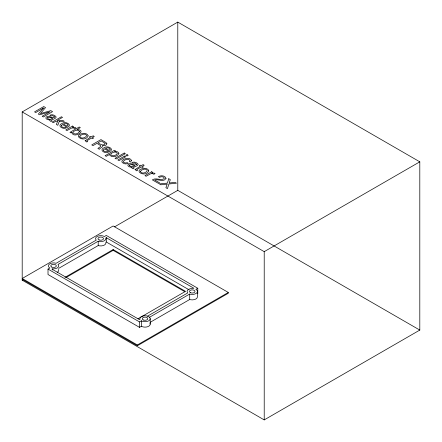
<?xml version="1.0" encoding="UTF-8"?>
<svg xmlns="http://www.w3.org/2000/svg" width="442" height="442" viewBox="0 0 442 442"><rect width="100%" height="100%" fill="white"/><g stroke="black" fill="none" stroke-linecap="round" stroke-linejoin="round"><path stroke-width="0.66" d="M197.767 293.715L197.784 288.261L106.29 235.437L104.395 236.531A5.155 2.978 0 0 0 98.168 236.061A5.155 2.978 0 0 0 95.77 239.409L96.268 240.105L56.09 263.299L54.891 263.012A5.155 2.978 0 0 0 49.09 264.399A5.155 2.978 0 0 0 49.907 267.99L48.012 269.084L48.012 274.532L139.506 327.351L141.401 326.257A5.155 2.978 0 0 0 147.622 326.732A5.155 2.978 0 0 0 150.026 323.384M105.76 242.321L106.29 242.006L106.29 237.685L105.76 237.989L105.903 238.636A5.155 2.978 0 0 1 99.417 241.514L98.212 241.227L58.035 264.421L58.537 265.117A5.155 2.978 0 0 1 53.554 268.863L51.902 269.084L139.506 319.66L140.037 319.356L139.887 318.71A5.155 2.978 0 0 1 146.379 315.831L148.694 316.605L150.026 317.936A5.155 2.978 0 0 1 147.622 321.284A5.155 2.978 0 0 1 141.401 320.815L139.506 321.909L48.012 269.084M22.199 111.925L177.783 22.1L419.801 161.827L419.801 330.075L264.217 419.9L22.199 280.173L22.199 111.925L264.217 251.653L419.801 161.827M22.199 280.173L23.393 279.482M114.594 226.829L177.783 190.347L419.801 330.075M58.626 268.404L98.212 245.548L98.212 241.227M64.98 277.366L113.146 249.559L185.524 291.344L137.948 318.809M66.167 277.465L113.146 250.343L184.927 291.786M147.584 316.118L187.756 292.924L187.259 292.228A5.155 2.978 0 0 1 192.242 288.482L193.894 288.261L106.29 237.685M197.784 288.261L195.889 289.355A5.155 2.978 0 0 1 196.707 292.947A5.155 2.978 0 0 1 190.905 294.333L189.701 294.046L149.529 317.24M150.12 322.345L189.701 299.494L189.701 294.046M228.304 292.466L113.146 225.978L22.199 278.488L137.357 344.97L228.304 292.466L228.304 293.25L137.357 345.76L22.199 279.272M98.168 245.537L99.417 245.835A5.155 2.978 0 0 0 105.903 242.962M189.662 299.483L190.905 299.781A5.155 2.978 0 0 0 197.397 296.908L197.397 291.46M106.29 242.006L189.126 289.83M264.217 251.653L264.217 419.9M177.783 22.1L177.783 190.347M150.203 318.71L150.203 324.152M141.401 320.815L141.401 326.257M139.506 321.909L139.506 327.351M137.357 344.97L137.357 345.76M113.146 249.559L113.146 250.343M52.438 268.78L52.438 270.012M58.537 269.438A5.155 2.978 0 0 1 57.2 272.311M131.484 160.501L130.44 162.092L129.346 161.457L129.92 160.601L129.76 160.153C127.876 158.435 124.666 159.584 123.335 161.44A1.956 1.127 0 0 0 123.6 162.341L125.522 163.01L127.268 162.656L128.362 163.291L126.876 163.767A3.254 1.878 0 0 1 124.799 163.8C116.064 161.269 129.467 155.175 131.484 160.501M85.146 140.738L86.776 142.02L87.665 141.506L86.881 140.998L87.113 140.589L91.494 138.064L92.566 138.683L93.483 138.147L92.411 137.528L94.284 136.451L93.146 135.793L91.273 136.871L90.367 136.346L89.444 136.882L90.35 137.407L85.146 140.738M135.053 169.551L136.689 170.839L137.578 170.325L136.793 169.816L137.026 169.408L141.407 166.877L142.473 167.496L143.396 166.965L142.324 166.347L144.197 165.264L143.059 164.606L141.186 165.689L140.274 165.164L139.357 165.695L140.263 166.22L135.053 169.551M61.333 125.766C61.537 127.451 64.002 127.633 65.317 127.202L66.422 127.843C63.007 129.81 56.272 125.616 62.339 123.301C65.256 120.904 73.04 124.793 67.405 127.384L62.493 124.545L61.333 125.766M103.406 150.059C103.605 151.739 106.069 151.921 107.384 151.49L108.494 152.131C105.074 154.098 98.339 149.904 104.406 147.589C107.323 145.191 115.108 149.081 109.478 151.672L104.561 148.832L103.406 150.059M54.554 116.887L54.521 117.257C52.046 119.053 48.83 114.478 46.189 117.031C44.592 119.141 48.708 120.125 50.217 119.887L49.791 120.362L50.228 121.086L51.117 121.473L51.946 120.986C49.521 119.854 55.99 118.981 56.151 117.224L56.09 116.892C54.769 114.997 51.88 114.097 49.808 115.296L50.858 115.903L52.764 115.688L54.554 116.887M136.556 164.225L136.523 164.601C134.048 166.396 130.832 161.816 128.191 164.374C126.589 166.485 130.71 167.468 132.219 167.231L131.793 167.7L132.23 168.43L133.119 168.811L133.948 168.33C131.523 167.198 137.992 166.325 138.153 164.568L138.092 164.236C136.771 162.341 133.882 161.44 131.81 162.639L132.86 163.247L134.766 163.032L136.556 164.225M79.814 136.34L79.775 136.677C81.195 139.208 85.56 137.937 86.638 135.711L86.278 134.97L85.267 134.374A2.171 1.254 0 0 0 83.505 134.213L81.135 135.037L79.814 136.34M140.429 171.336L140.385 171.667C141.805 174.203 146.169 172.933 147.247 170.7L146.893 169.96L145.877 169.369A2.171 1.254 0 0 0 144.114 169.203L141.744 170.032L140.429 171.336M106.87 143.766L106.428 144.766L104.942 145.617L102.284 145.755L102.262 146.948L99.781 148.639L99.411 149.319L97.881 148.435L100.566 146.54L100.748 145.727L96.964 143.346L93.013 145.622L91.77 144.904L100.969 139.595L106.113 142.65L106.87 143.766M79.516 131.495C78.648 133.738 74.56 135.048 72.952 132.815L72.93 132.407C74.052 130.313 78.162 129.108 79.516 131.495M71.88 132.434C73.112 139.241 88.052 130.246 76.974 129.556L80.311 127.627L79.217 126.998L69.98 132.329L71.024 132.926L71.88 132.434M88.14 135.838C85.041 143.357 71.051 135.235 83.505 133.324A3.917 2.26 0 0 1 86.063 133.716L87.383 134.462L88.14 135.838M148.75 170.833C145.656 178.353 131.661 170.225 144.114 168.314A3.917 2.26 0 0 1 146.672 168.706L147.993 169.457L148.75 170.833M47.416 117.743L47.349 118.086C48.498 119.743 51.211 119.616 52.686 118.401L49.222 117.196L47.416 117.743M129.418 165.087L129.351 165.43C130.5 167.087 133.213 166.96 134.688 165.744L131.224 164.54L129.418 165.087M68.085 124.975L67.145 126.197L63.416 124.047C64.83 123.318 67.416 123.202 68.085 124.975M110.152 149.263L109.213 150.484L105.489 148.335C106.898 147.606 109.483 147.49 110.152 149.263M105.119 143.694C103.599 146.534 99.721 143.959 98.002 142.744L101.146 140.932L104.715 143.048L105.119 143.694M166.021 178.341C163.888 182.623 158.192 178.839 154.683 179.999L159.584 182.828L158.518 183.441L152.357 179.888C156.004 177.209 160.656 181.038 164.164 178.656L164.148 177.629L162.971 176.877L161.081 176.734L159.512 177.336L158.369 176.673C160.661 175.176 165.109 175.408 166.021 178.341M118.887 153.639C117.445 156.717 111.964 157.96 109.682 155.125L109.66 154.363L106.235 156.346L105.102 155.695L114.456 150.291L115.555 150.926L114.666 151.44C116.229 151.297 118.754 151.7 118.887 153.639M168.767 178.734L167.369 183.104L159.358 183.927L160.86 184.795L167.192 184.082L165.888 187.701L167.435 188.59L168.916 183.999L176.491 183.192L175.004 182.336L169.153 183.021L170.325 179.634L168.767 178.734M59.272 121.296L57.786 125.285L56.344 124.456L57.637 121.29L55.825 121.246L53.305 122.699L52.222 122.075L61.427 116.76L62.51 117.39L57.167 120.473L62.908 120.495L64.35 121.329L59.272 121.296M110.892 153.871L110.732 154.678C112.379 156.799 116.091 155.59 117.296 153.573L117.285 153.164C115.732 151.037 112.401 152.269 110.892 153.871M43.465 108.058L38.349 114.064L39.581 114.776L49.968 111.809L42.183 116.279L43.366 116.959L52.57 111.649L50.802 110.627L40.399 113.605L45.532 107.588L43.747 106.555L34.548 111.87L35.736 112.555L43.465 108.058M72.538 126.058L65.83 129.931L66.957 130.578L71.604 128.031L73.505 127.97L74.731 128.556L75.919 127.871L74.836 127.351L72.449 127.346L73.61 126.672L72.538 126.058M124.235 153.026L115.03 158.335L116.163 158.987L125.362 153.672L124.235 153.026M124.528 156.109L117.854 159.965L118.997 160.628L125.677 156.772L124.528 156.109M127.053 154.65L125.777 155.391L126.92 156.048L128.202 155.313L127.053 154.65M151.689 171.756L144.982 175.629L146.109 176.275L150.755 173.728L152.656 173.667L153.882 174.258L155.07 173.568L153.987 173.049L151.6 173.043L152.761 172.374L151.689 171.756M99.345 240.006A2.751 1.586 0 0 0 103.5 238.658A2.751 1.586 0 0 0 99.4 237.255A2.751 1.586 0 0 0 99.345 240.006M51.615 267.012A2.751 1.586 0 0 0 56.211 266.294A2.751 1.586 0 0 0 52.836 264.355A2.751 1.586 0 0 0 51.615 267.012M143.672 320.08A2.751 1.586 0 0 0 147.794 318.71A2.751 1.586 0 0 0 143.672 317.334A2.751 1.586 0 0 0 143.672 320.08M190.298 292.582A2.751 1.586 0 0 0 194.894 291.869A2.751 1.586 0 0 0 191.53 289.924A2.751 1.586 0 0 0 190.298 292.582"/></g></svg>
